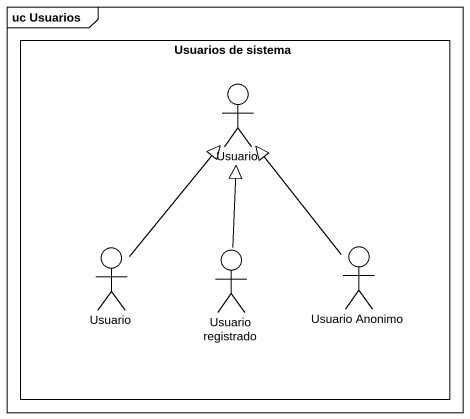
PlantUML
@startuml
mainframe uc Usuarios
rectangle "Usuarios de sistema" as Usuarios_de_sistema {
  actor Usuario
  actor "Usuario" as Usuario_2
  actor "Usuario registrado" as Usuario_registrado
  actor "Usuario Anonimo" as Usuario_Anonimo
}
Usuario_2 -up-|> Usuario
Usuario_registrado -up-|> Usuario
Usuario_Anonimo -up-|> Usuario
@enduml
